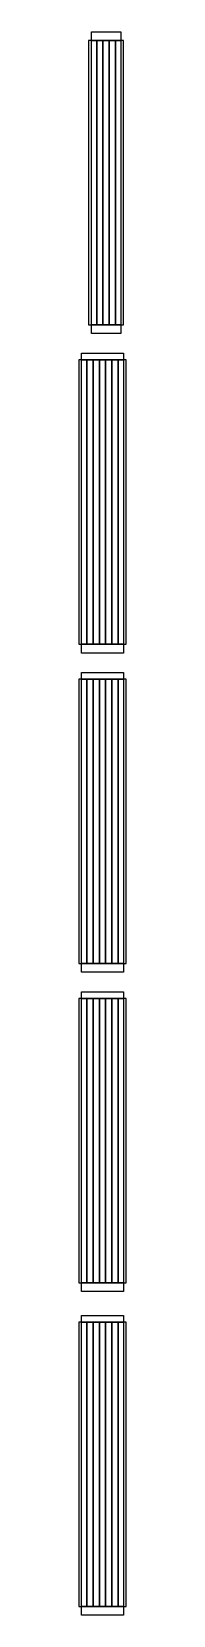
# Model space of a CAD drawing. Extents: x 2778 to 2832, y 1328 to 3138.
import ezdxf

# ---------------------------------------------------------------- set-up
doc = ezdxf.new("R2010")
doc.units = 0
doc.layers.get('0').update_dxf_attribs({"linetype": 'CONTINUOUS'})

msp = doc.modelspace()

# ---------------------------------------------------------------- linework, layer by layer
for points in [[(2792.6, 3137.9), (2826.4, 3137.9), (2826.4, 2792.9), (2792.6, 2792.9)], [(2789.5, 3127.9), (2789.5, 2802.9), (2829.5, 2802.9), (2829.5, 3127.9)], [(2798.8, 3127.9), (2798.8, 2802.9), (2792.6, 2802.9), (2792.6, 3127.9)], [(2805.8, 3127.9), (2805.8, 2802.9), (2798.8, 2802.9), (2798.8, 3127.9)], [(2813.2, 3127.9), (2813.2, 2802.9), (2805.8, 2802.9), (2805.8, 3127.9)], [(2820.2, 3127.9), (2820.2, 2802.9), (2813.2, 2802.9), (2813.2, 3127.9)], [(2826.4, 3127.9), (2826.4, 2802.9), (2820.2, 2802.9), (2820.2, 3127.9)], [(2781.3, 2770.5), (2829.5, 2770.5), (2829.5, 2427.7), (2781.3, 2427.7)], [(2778.4, 2762.9), (2778.4, 2437.9), (2832.4, 2437.9), (2832.4, 2762.9)], [(2787.5, 2762.9), (2787.5, 2437.9), (2781.3, 2437.9), (2781.3, 2762.9)], [(2794.5, 2762.9), (2794.5, 2437.9), (2787.5, 2437.9), (2787.5, 2762.9)], [(2801.9, 2762.9), (2801.9, 2437.9), (2794.5, 2437.9), (2794.5, 2762.9)], [(2808.9, 2762.9), (2808.9, 2437.9), (2801.9, 2437.9), (2801.9, 2762.9)], [(2816.3, 2762.9), (2816.3, 2437.9), (2808.9, 2437.9), (2808.9, 2762.9)], [(2823.3, 2762.9), (2823.3, 2437.9), (2816.3, 2437.9), (2816.3, 2762.9)], [(2829.5, 2762.9), (2829.5, 2437.9), (2823.3, 2437.9), (2823.3, 2762.9)], [(2778.4, 2397.9), (2778.4, 2072.9), (2832.4, 2072.9), (2832.4, 2397.9)], [(2781.3, 2405.5), (2829.5, 2405.5), (2829.5, 2062.7), (2781.3, 2062.7)], [(2787.5, 2397.9), (2787.5, 2072.9), (2781.3, 2072.9), (2781.3, 2397.9)], [(2794.5, 2397.9), (2794.5, 2072.9), (2787.5, 2072.9), (2787.5, 2397.9)], [(2801.9, 2397.9), (2801.9, 2072.9), (2794.5, 2072.9), (2794.5, 2397.9)], [(2808.9, 2397.9), (2808.9, 2072.9), (2801.9, 2072.9), (2801.9, 2397.9)], [(2816.3, 2397.9), (2816.3, 2072.9), (2808.9, 2072.9), (2808.9, 2397.9)], [(2823.3, 2397.9), (2823.3, 2072.9), (2816.3, 2072.9), (2816.3, 2397.9)], [(2829.5, 2397.9), (2829.5, 2072.9), (2823.3, 2072.9), (2823.3, 2397.9)], [(2778.4, 2032.9), (2778.4, 1707.9), (2832.4, 1707.9), (2832.4, 2032.9)], [(2781.3, 2040.5), (2829.5, 2040.5), (2829.5, 1697.7), (2781.3, 1697.7)], [(2787.5, 2032.9), (2787.5, 1707.9), (2781.3, 1707.9), (2781.3, 2032.9)], [(2794.5, 2032.9), (2794.5, 1707.9), (2787.5, 1707.9), (2787.5, 2032.9)], [(2801.9, 2032.9), (2801.9, 1707.9), (2794.5, 1707.9), (2794.5, 2032.9)], [(2808.9, 2032.9), (2808.9, 1707.9), (2801.9, 1707.9), (2801.9, 2032.9)], [(2816.3, 2032.9), (2816.3, 1707.9), (2808.9, 1707.9), (2808.9, 2032.9)], [(2823.3, 2032.9), (2823.3, 1707.9), (2816.3, 1707.9), (2816.3, 2032.9)], [(2829.5, 2032.9), (2829.5, 1707.9), (2823.3, 1707.9), (2823.3, 2032.9)], [(2781.3, 1670.5), (2829.5, 1670.5), (2829.5, 1327.7), (2781.3, 1327.7)], [(2778.4, 1662.9), (2778.4, 1337.9), (2832.4, 1337.9), (2832.4, 1662.9)], [(2787.5, 1662.9), (2787.5, 1337.9), (2781.3, 1337.9), (2781.3, 1662.9)], [(2794.5, 1662.9), (2794.5, 1337.9), (2787.5, 1337.9), (2787.5, 1662.9)], [(2801.9, 1662.9), (2801.9, 1337.9), (2794.5, 1337.9), (2794.5, 1662.9)], [(2808.9, 1662.9), (2808.9, 1337.9), (2801.9, 1337.9), (2801.9, 1662.9)], [(2816.3, 1662.9), (2816.3, 1337.9), (2808.9, 1337.9), (2808.9, 1662.9)], [(2823.3, 1662.9), (2823.3, 1337.9), (2816.3, 1337.9), (2816.3, 1662.9)], [(2829.5, 1662.9), (2829.5, 1337.9), (2823.3, 1337.9), (2823.3, 1662.9)]]:
    msp.add_lwpolyline(points, close=True)

doc.saveas('drawing.dxf')
